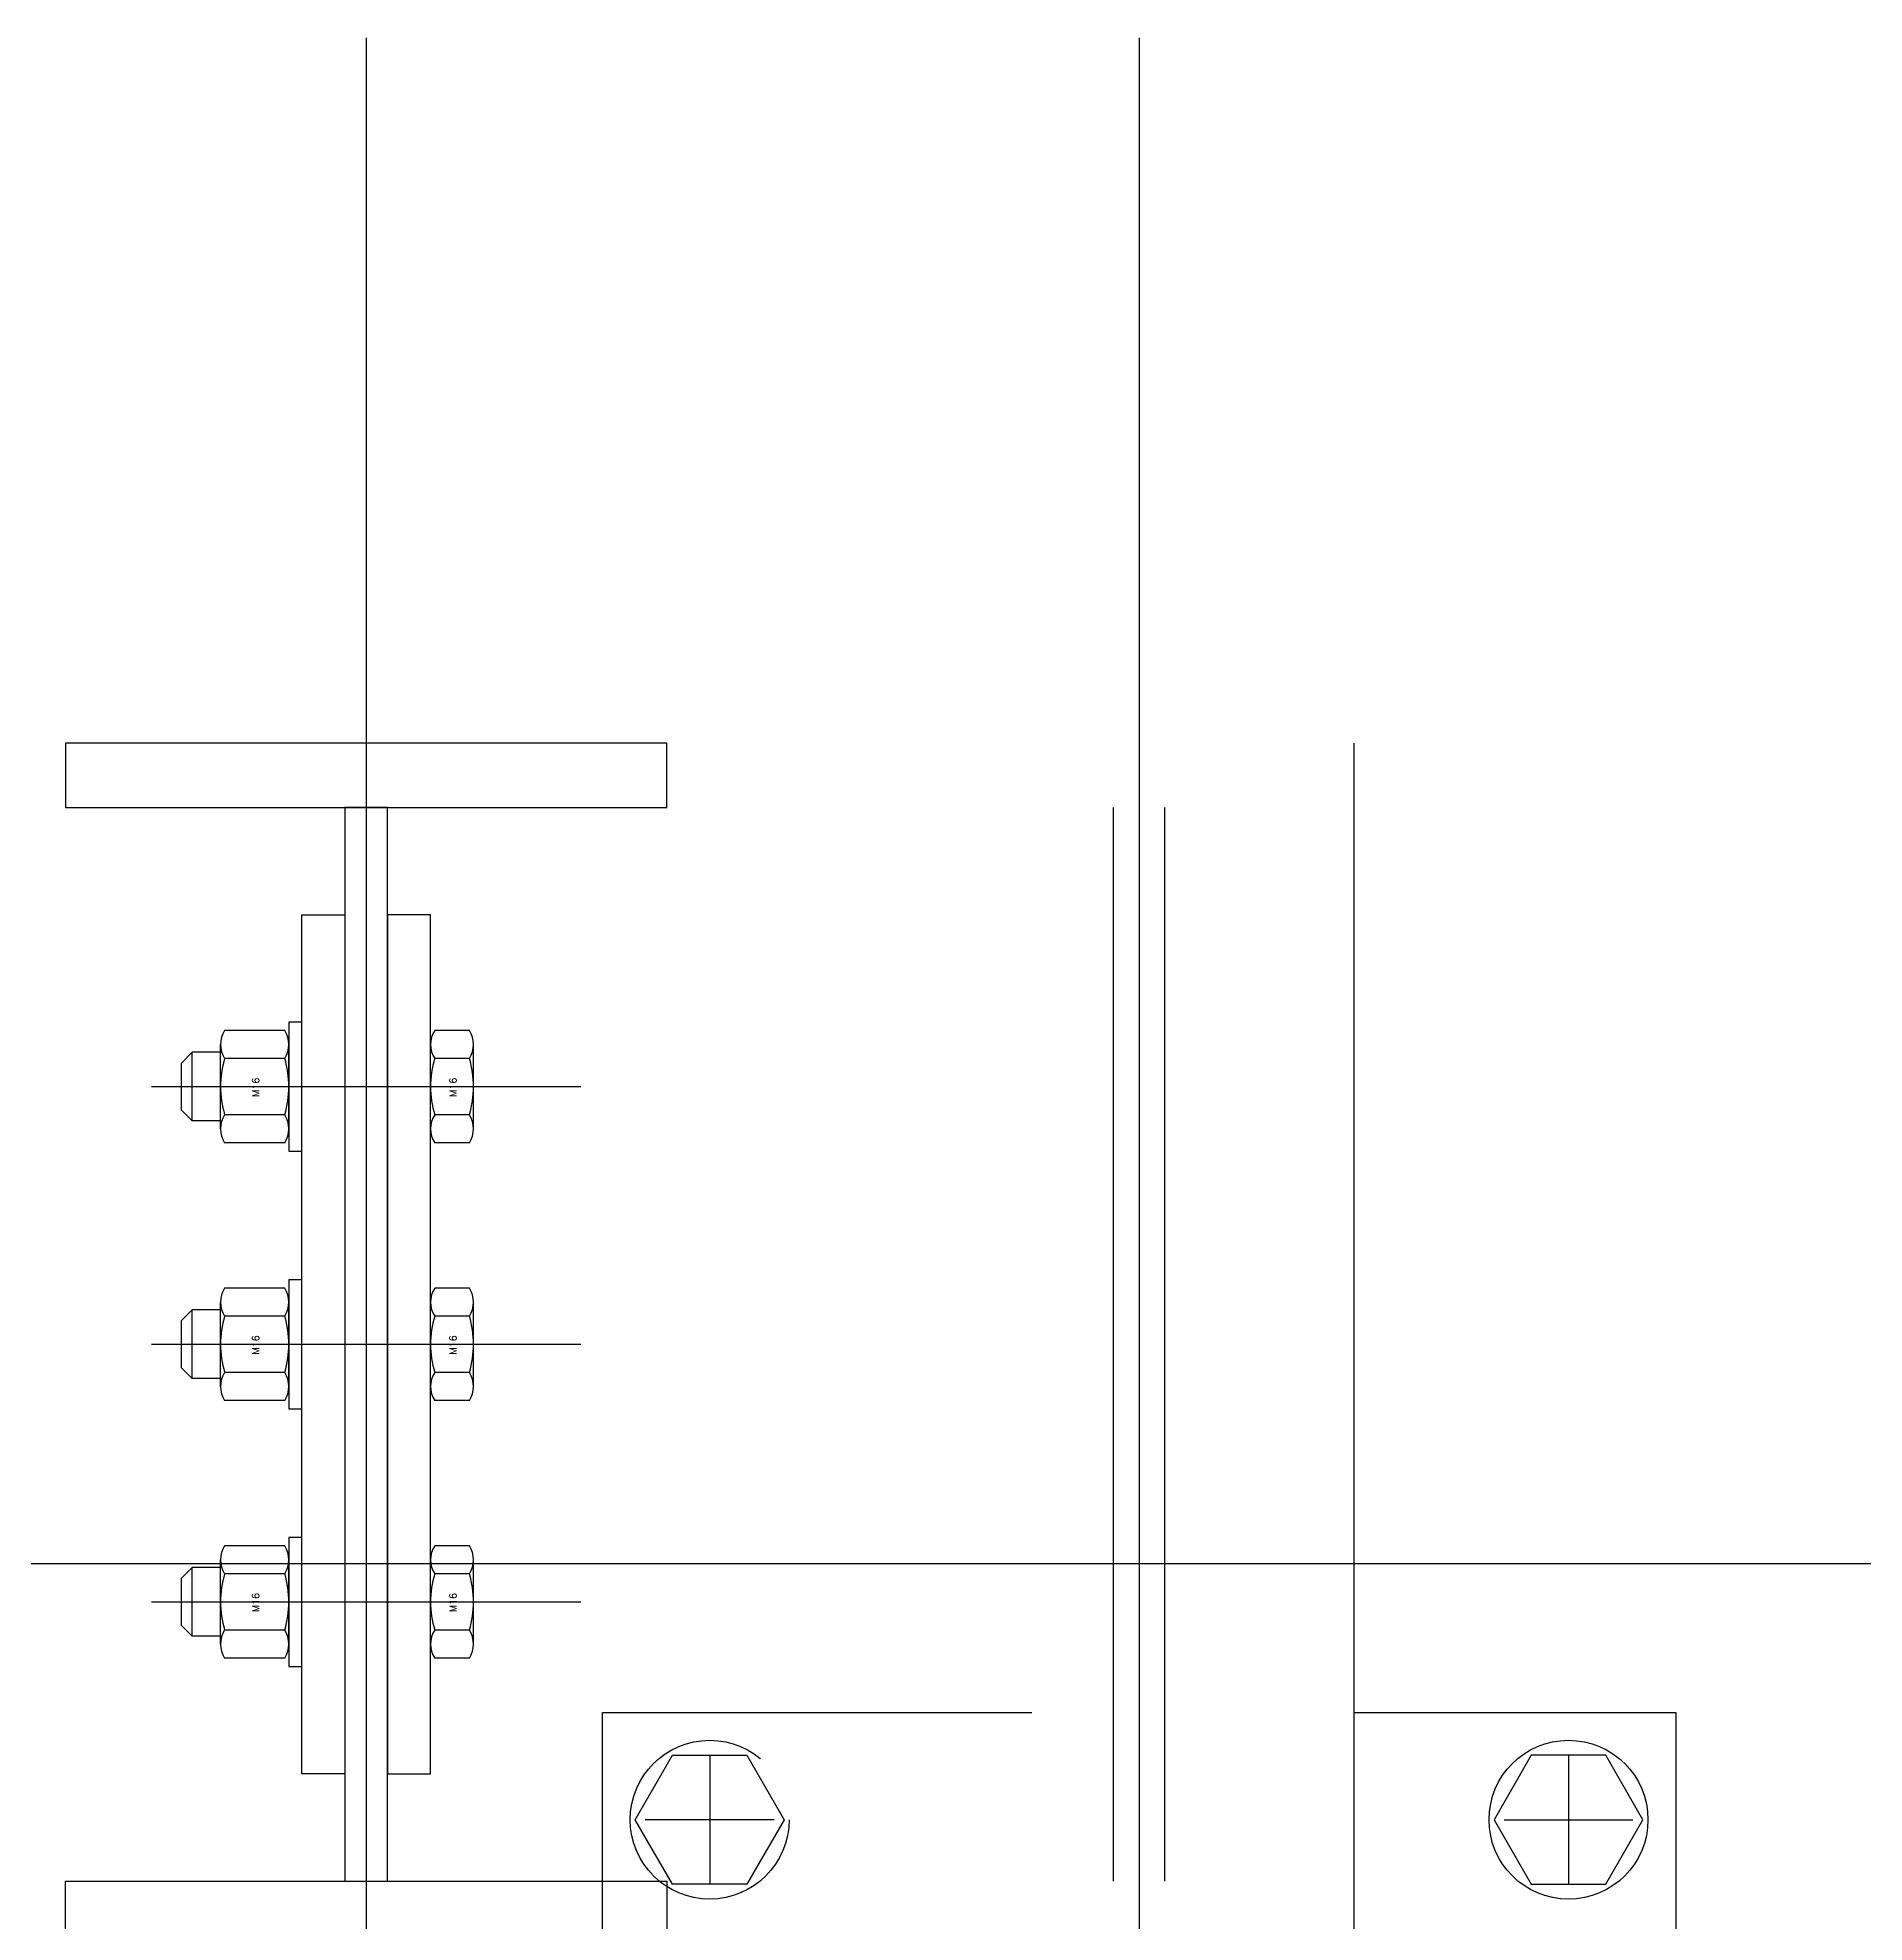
# Model space of a CAD drawing. Extents: x 44 to 147, y 26 to 78.
# Drawn here: x 71.4438 to 71.8692, y 73.869 to 74.3078 of the extents above; entities that cross this region are included whole.
import ezdxf

# ---------------------------------------------------------------- set-up
doc = ezdxf.new("R2010")
doc.units = 0
doc.header["$LTSCALE"] = 0.5
doc.linetypes.add('AUSGEZOGEN', pattern=[1000.01, 1000, 0.01])
doc.linetypes.add('VERDECKT2', pattern=[0.1875, 0.125, -0.0625])
for name, color, linetype in [('ACHSEN', 7, 'Continuous'), ('HILFE', 7, 'Continuous'), ('ST-ANS', 9, 'Continuous'), ('ST-SCHN', 2, 'Continuous'), ('ST-VERD', 40, 'VERDECKT2')]:
    doc.layers.add(name, color=color, linetype=linetype)
doc.layers.add('NOPLOT', color=7, linetype='Continuous', plot=False)
doc.styles.add('R18', font='romans.shx', dxfattribs={"height": 0.018})

# ---------------------------------------------------------------- blocks, each defined once
blk = doc.blocks.new('Mutter_M16_Seite')
at = {"color": 0, "linetype": 'ByBlock'}
for p, q in [((-0.01311795102546753, -0.000990468062772365), (-0.01311795102546753, -0.0149773900721506)), ((0.009777523954619838, -2.558011324493847e-05), (-0.00984716920917883, -2.558011324449438e-05)), ((-0.00657638625985868, -0.000990468062772365), (-0.00657638625985868, -0.0149773900721506)), ((0.006506741005297911, -0.000990468062772809), (0.006506741005297911, -0.0149773900721506)), ((0.01304830577090854, -0.000990468062772809), (0.01304830577090854, -0.0149773900721506)), ((0.009777523954619838, -0.01594227802167847), (-0.00984716920917883, -0.01594227802167847)), ((-0.008034822627280391, -0.01594227802167891), (-0.008034822627280391, -0.02252558011324446)), ((0.007965177372719623, -0.01594227802167891), (0.007965177372719623, -0.02252558011324446)), ((0.007965177372719623, -0.02252558011324446), (-0.008034822627280391, -0.02252558011324446)), ((-0.008034822627280391, -0.02252558011324446), (-0.005534822627279112, -0.02502558011324441)), ((0.00546517737272012, -0.02502558011324441), (-0.005534822627279112, -0.02502558011324441)), ((0.007965177372719623, -0.02252558011324446), (0.00546517737272012, -0.02502558011324441))]:
    blk.add_line(p, q, dxfattribs=at)
for centre, radius, start, end in [((-0.00984716920917883, -0.00605238002775188), 0.006026799914507332, 57.13277999999819, 122.8672200000018), ((-3.482262727949603e-05, -0.02268622397403419), 0.02266064386078951, 73.22134999999817, 106.7786500000018), ((0.009777523954619838, -0.00605238002775188), 0.006026799914507332, 57.13277999999819, 122.8672200000018), ((-0.00984716920917883, -0.009915478107171083), 0.006026799914507332, 237.1327799999982, 302.8672200000018), ((-3.482262727949603e-05, 0.006718365839110785), 0.02266064386078951, 253.2213499999982, 286.7786500000018), ((0.009777523954619838, -0.009915478107171083), 0.006026799914507332, 237.1327799999982, 302.8672200000018)]:
    blk.add_arc(centre, radius, start, end, dxfattribs=at)
at = {"color": 0, "linetype": 'ByBlock', "style": 'R18'}
blk.add_text('M16', height=0.0016354638279, rotation=180, dxfattribs=at).set_placement((0.002353799026352021, -0.006963395103991132))
blk = doc.blocks.new('Schraube_M16_Seite')
at = {"color": 0, "linetype": 'ByBlock'}
for p, q in [((-0.01308312839819337, 0.0009648879495287588), (-0.01308312839819337, 0.009051809958904755)), ((-0.009812346581909992, 0.01001669790843351), (0.009812346581895781, 0.01001669790843351)), ((-0.00654156363258096, 0.0009648879495287588), (-0.00654156363258096, 0.009051809958904755)), ((0.006541563632566749, 0.0009648879495287588), (0.006541563632566749, 0.009051809958904755)), ((0.01308312839817916, 0.0009648879495287588), (0.01308312839817916, 0.009051809958904755)), ((-0.009812346581909992, 0), (0.009812346581895781, 0))]:
    blk.add_line(p, q, dxfattribs=at)
for centre, radius, start, end in [((-0.009812346581909992, 0.00398989799392524), 0.006026799914507332, 57.13277999994877, 122.8672200000512), ((-1.4210854715202e-14, -0.0126439459523553), 0.02266064386078951, 73.2213499999899, 106.7786500000101), ((0.009812346581895781, 0.00398989799392524), 0.006026799914507332, 57.13277999994877, 122.8672200000512), ((-0.009812346581909992, 0.006026799914508274), 0.006026799914507332, 237.1327799999488, 302.8672200000512), ((-1.4210854715202e-14, 0.02266064386078881), 0.02266064386078951, 253.2213499999899, 286.7786500000101), ((0.009812346581895781, 0.006026799914508274), 0.006026799914507332, 237.1327799999488, 302.8672200000512)]:
    blk.add_arc(centre, radius, start, end, dxfattribs=at)
at = {"color": 0, "linetype": 'ByBlock', "style": 'R18'}
blk.add_text('M16', height=0.0016354638279, dxfattribs=at).set_placement((-0.002388621653636847, 0.003987814990747296))

msp = doc.modelspace()

# ---------------------------------------------------------------- linework, layer by layer
at = {"layer": 'ACHSEN', "color": 140, "linetype": 'AUSGEZOGEN'}
for p, q in [((71.52033502886279, 74.30784767844906), (71.52033502886285, 70.06356883490719)), ((71.7003350288628, 74.30784767844906), (71.7003350288628, 73.11784767844907))]:
    msp.add_line(p, q, dxfattribs=at)
at = {"layer": 'HILFE'}
for p, q in [((71.47033502886283, 74.06356883490719), (71.5703350288628, 74.06356883490719)), ((71.47033502886283, 74.00356883490721), (71.5703350288628, 74.00356883490721)), ((71.47033502886283, 73.94356883490721), (71.5703350288628, 73.94356883490721)), ((71.60033502886283, 73.90784767844909), (71.60033502886283, 73.87784767844906)), ((71.80033502886282, 73.90784767844909), (71.80033502886282, 73.87784767844906)), ((71.61533502886282, 73.89284767844907), (71.58533502886279, 73.89284767844907)), ((71.78533502886283, 73.89284767844907), (71.8153350288628, 73.89284767844907))]:
    msp.add_line(p, q, dxfattribs=at)
at = {"layer": 'NOPLOT', "color": 191, "linetype": 'AUSGEZOGEN'}
msp.add_line((65.41702497500526, 73.95253957495385), (72.13598196742439, 73.95253957495385), dxfattribs=at)
at = {"layer": 'ST-ANS'}
for p, q in [((71.7503350288628, 74.1435688349072), (71.7503350288628, 73.8635688349072)), ((71.69433502886282, 73.87856883490721), (71.69433502886282, 74.12856883490721)), ((71.70633502886282, 73.87856883490721), (71.70633502886282, 74.12856883490721)), ((71.7503350288628, 73.91784767844908), (71.8253350288628, 73.91784767844908)), ((71.8253350288628, 73.91784767844908), (71.8253350288628, 73.61784767844907))]:
    msp.add_line(p, q, dxfattribs=at)
for points in [[(71.5153350288628, 73.90356883490719), (71.5053350288628, 73.90356883490719), (71.5053350288628, 74.10356883490718), (71.5153350288628, 74.10356883490718)], [(71.52533502886278, 73.90356883490719), (71.53533502886283, 73.90356883490719), (71.53533502886283, 74.10356883490718), (71.52533502886278, 74.10356883490718)], [(71.50233502886282, 74.04856883490717), (71.5053350288628, 74.04856883490717), (71.5053350288628, 74.0785688349072), (71.50233502886282, 74.0785688349072)], [(71.50233502886282, 73.98856883490717), (71.5053350288628, 73.98856883490717), (71.5053350288628, 74.0185688349072), (71.50233502886282, 74.0185688349072)], [(71.50233502886282, 73.92856883490717), (71.5053350288628, 73.92856883490717), (71.5053350288628, 73.9585688349072), (71.50233502886282, 73.9585688349072)], [(71.80899528290068, 73.90784767844909), (71.79167477482495, 73.90784767844909), (71.78301452078715, 73.89284767844907), (71.79167477482495, 73.87784767844906), (71.80899528290068, 73.87784767844906), (71.81765553693849, 73.89284767844907)]]:
    msp.add_lwpolyline(points, close=True, dxfattribs=at)
msp.add_circle((71.80033502886282, 73.89284767844907), 0.0185, dxfattribs=at)
at = {"layer": 'ST-SCHN'}
for points in [[(71.4503350288628, 74.12856883490721), (71.59033502886278, 74.12856883490721), (71.59033502886278, 74.1435688349072), (71.4503350288628, 74.1435688349072)], [(71.5153350288628, 73.87856883490718), (71.52533502886278, 73.87856883490718), (71.52533502886278, 74.12856883490721), (71.5153350288628, 74.12856883490721)], [(71.4503350288628, 73.87856883490718), (71.59033502886278, 73.87856883490718), (71.59033502886278, 73.8635688349072), (71.4503350288628, 73.8635688349072)]]:
    msp.add_lwpolyline(points, close=True, dxfattribs=at)
at = {"layer": 'ST-VERD'}
for p, q in [((71.5753350288628, 73.8635688349072), (71.5753350288628, 73.91784767844908)), ((71.5753350288628, 73.91784767844908), (71.7503350288628, 73.91784767844908))]:
    msp.add_line(p, q, dxfattribs=at)
msp.add_lwpolyline([(71.59167477482497, 73.90784767844909), (71.60899528290064, 73.90784767844909), (71.6176555369385, 73.89284767844907), (71.60899528290064, 73.87784767844906), (71.59167477482497, 73.87784767844906), (71.5830145207871, 73.89284767844907)], close=True, dxfattribs=at)
msp.add_circle((71.60033502886283, 73.89284767844907), 0.0185, dxfattribs=at)

# ---------------------------------------------------------------- block references
at = {"layer": 'ST-ANS'}
for name, p, rotation in [('Mutter_M16_Seite', (71.50236060897605, 74.06353401227992), 270.0000000000005), ('Schraube_M16_Seite', (71.54535172677127, 74.06356883490722), 90.00000000000041), ('Mutter_M16_Seite', (71.50236060897605, 74.00353401227991), 270.0000000000005), ('Schraube_M16_Seite', (71.54535172677127, 74.00356883490721), 90.00000000000041), ('Mutter_M16_Seite', (71.50236060897605, 73.94353401227991), 270.0000000000005), ('Schraube_M16_Seite', (71.54535172677127, 73.94356883490721), 90.00000000000041)]:
    msp.add_blockref(name, p, dxfattribs=dict(at, rotation=rotation))

doc.saveas('drawing.dxf')
